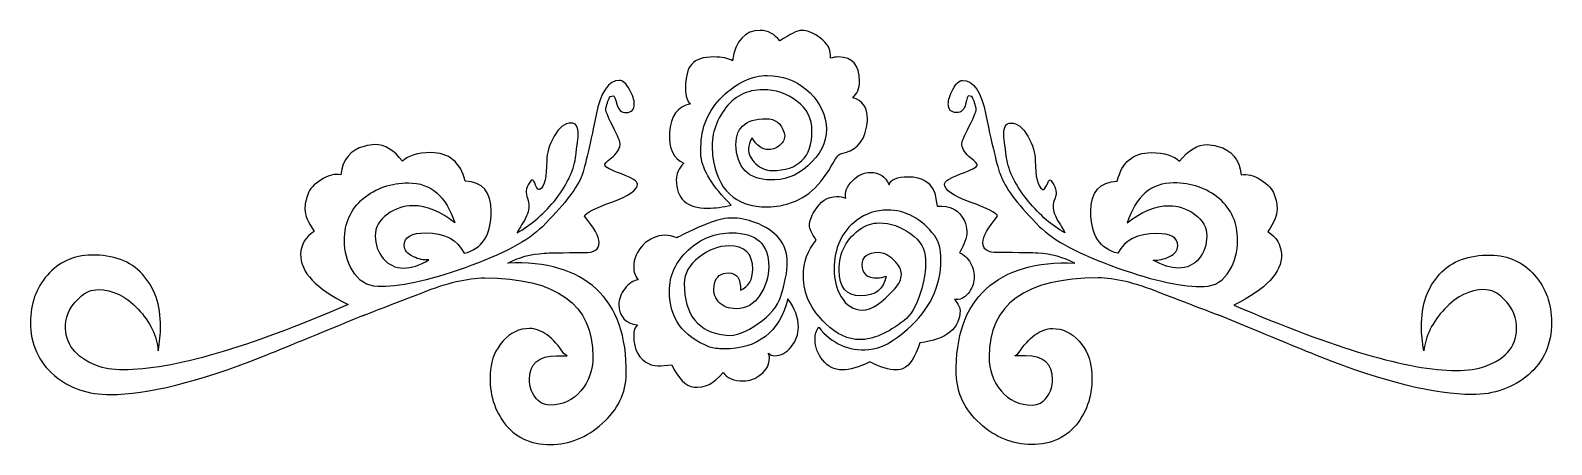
# Model space of a CAD drawing. Header units: centimetres. Extents: x -10.2 to 10.2, y -2.8 to 2.8.
import ezdxf

# ---------------------------------------------------------------- set-up
doc = ezdxf.new("R2010")
doc.units = ezdxf.units.CM
doc.header["$MEASUREMENT"] = 0
doc.layers.add('Camada 1', color=7, linetype='Continuous')

msp = doc.modelspace()

# ---------------------------------------------------------------- linework, layer by layer
at = {"layer": 'Camada 1'}
for points, knots in [([(-1.11735, 0.39317), (-1.39876, 0.39317), (-1.53947, 0.52004), (-1.53947, 0.77391), (-1.53947, 0.77391), (-1.53947, 0.85112), (-1.50637, 0.9256), (-1.44015, 0.99738), (-1.44015, 0.99738), (-1.57813, 1.05802), (-1.64163, 1.19317), (-1.63052, 1.40293), (-1.63052, 1.40293), (-1.61396, 1.62912), (-1.52019, 1.75882), (-1.34908, 1.79195), (-1.34908, 1.79195), (-1.39332, 1.82505), (-1.41531, 1.89397), (-1.41531, 1.99885), (-1.41531, 1.99885), (-1.41531, 2.15326), (-1.38777, 2.2623), (-1.33255, 2.32577), (-1.33255, 2.32577), (-1.27746, 2.38914), (-1.17814, 2.42097), (-1.03458, 2.42097), (-1.03458, 2.42097), (-0.92425, 2.42097), (-0.84149, 2.40443), (-0.78627, 2.37131), (-0.78627, 2.37131), (-0.74217, 2.64157), (-0.61803, 2.77686), (-0.41382, 2.77686), (-0.41382, 2.77686), (-0.30907, 2.77686), (-0.22073, 2.72992), (-0.14897, 2.63615), (-0.14897, 2.63615), (-0.0111, 2.72992), (0.0855, 2.77686), (0.14072, 2.77686), (0.14072, 2.77686), (0.22348, 2.77686), (0.30897, 2.74233), (0.39729, 2.67341), (0.39729, 2.67341), (0.4855, 2.60435), (0.52971, 2.52855), (0.52971, 2.44579), (0.52971, 2.44579), (0.52971, 2.42925), (0.52971, 2.41539), (0.52971, 2.40441), (0.52971, 2.40441), (0.56826, 2.41539), (0.60419, 2.42095), (0.63732, 2.42095), (0.63732, 2.42095), (0.82483, 2.42095), (0.91873, 2.31334), (0.91873, 2.09816), (0.91873, 2.09816), (0.91873, 1.99884), (0.88836, 1.92436), (0.82769, 1.87469), (0.82769, 1.87469), (0.96014, 1.83603), (1.02634, 1.74227), (1.02634, 1.59328), (1.02634, 1.59328), (1.02634, 1.55462), (1.02078, 1.51052), (1.00978, 1.46086), (1.00978, 1.46086), (0.97112, 1.26766), (0.85524, 1.15463), (0.66217, 1.12151), (0.66217, 1.12151), (0.64005, 1.11595), (0.59867, 1.06074), (0.53803, 0.95599), (0.53803, 0.95599), (0.37248, 0.65246), (0.14346, 0.47593), (-0.14896, 0.42627), (-0.14896, 0.42627), (-0.20418, 0.41516), (-0.2594, 0.40973), (-0.31448, 0.40973), (-0.31448, 0.40973), (-0.75046, 0.40973), (-0.99602, 0.64148), (-1.05113, 1.10498), (-1.05113, 1.10498), (-1.07881, 1.32562), (-1.02771, 1.5271), (-0.89799, 1.70918), (-0.89799, 1.70918), (-0.76842, 1.89127), (-0.59316, 1.98231), (-0.37245, 1.98231), (-0.37245, 1.98231), (-0.2069, 1.98231), (-0.05662, 1.93122), (0.07864, 1.8292), (0.07864, 1.8292), (0.21379, 1.72704), (0.28142, 1.5933), (0.28142, 1.42777), (0.28142, 1.42777), (0.28142, 1.07458), (0.10206, 0.89805), (-0.25656, 0.89805), (-0.25656, 0.89805), (-0.3339, 0.89805), (-0.40555, 0.92832), (-0.47175, 0.98909), (-0.47175, 0.98909), (-0.53798, 1.04973), (-0.57107, 1.11596), (-0.57107, 1.18774), (-0.57107, 1.18774), (-0.57107, 1.2374), (-0.55453, 1.28706), (-0.52141, 1.33673), (-0.52141, 1.33673), (-0.46632, 1.23185), (-0.39184, 1.17946), (-0.29797, 1.17946), (-0.29797, 1.17946), (-0.2373, 1.17946), (-0.18351, 1.20288), (-0.13655, 1.24981), (-0.13655, 1.24981), (-0.08972, 1.29661), (-0.07448, 1.34771), (-0.09102, 1.40292), (-0.09102, 1.40292), (-0.1297, 1.52979), (-0.20974, 1.59329), (-0.33105, 1.59329), (-0.33105, 1.59329), (-0.6236, 1.59329), (-0.75872, 1.46087), (-0.7366, 1.19599), (-0.7366, 1.19599), (-0.70906, 0.89804), (-0.53525, 0.75731), (-0.21516, 0.77387), (-0.21516, 0.77387), (-0.03307, 0.77929), (0.13248, 0.85936), (0.28144, 1.0139), (0.28144, 1.0139), (0.43043, 1.16831), (0.49379, 1.33669), (0.47181, 1.51878), (0.47181, 1.51878), (0.44413, 1.70629), (0.35449, 1.86226), (0.20281, 1.9864), (0.20281, 1.9864), (0.05099, 2.11054), (-0.12141, 2.17264), (-0.31448, 2.17264), (-0.31448, 2.17264), (-0.52427, 2.17264), (-0.72562, 2.07877), (-0.91868, 1.89123), (-0.91868, 1.89123), (-1.11191, 1.70359), (-1.20837, 1.4774), (-1.20837, 1.21255), (-1.20837, 1.21255), (-1.20837, 1.16831), (-1.20837, 1.12693), (-1.20837, 1.08841), (-1.20837, 1.08841), (-1.18638, 0.90077), (-1.05113, 0.68286), (-0.80282, 0.43455), (-0.80282, 0.43455), (-0.91328, 0.40688), (-1.01802, 0.39317), (-1.11735, 0.39317)], [0, 0, 0, 0, 0.02083333, 0.02083333, 0.02083333, 0.02083333, 0.04166667, 0.04166667, 0.04166667, 0.04166667, 0.0625, 0.0625, 0.0625, 0.0625, 0.08333333, 0.08333333, 0.08333333, 0.08333333, 0.10416667, 0.10416667, 0.10416667, 0.10416667, 0.125, 0.125, 0.125, 0.125, 0.14583333, 0.14583333, 0.14583333, 0.14583333, 0.16666667, 0.16666667, 0.16666667, 0.16666667, 0.1875, 0.1875, 0.1875, 0.1875, 0.20833333, 0.20833333, 0.20833333, 0.20833333, 0.22916667, 0.22916667, 0.22916667, 0.22916667, 0.25, 0.25, 0.25, 0.25, 0.27083333, 0.27083333, 0.27083333, 0.27083333, 0.29166667, 0.29166667, 0.29166667, 0.29166667, 0.3125, 0.3125, 0.3125, 0.3125, 0.33333333, 0.33333333, 0.33333333, 0.33333333, 0.35416667, 0.35416667, 0.35416667, 0.35416667, 0.375, 0.375, 0.375, 0.375, 0.39583333, 0.39583333, 0.39583333, 0.39583333, 0.41666667, 0.41666667, 0.41666667, 0.41666667, 0.4375, 0.4375, 0.4375, 0.4375, 0.45833333, 0.45833333, 0.45833333, 0.45833333, 0.47916667, 0.47916667, 0.47916667, 0.47916667, 0.5, 0.5, 0.5, 0.5, 0.52083333, 0.52083333, 0.52083333, 0.52083333, 0.54166667, 0.54166667, 0.54166667, 0.54166667, 0.5625, 0.5625, 0.5625, 0.5625, 0.58333333, 0.58333333, 0.58333333, 0.58333333, 0.60416667, 0.60416667, 0.60416667, 0.60416667, 0.625, 0.625, 0.625, 0.625, 0.64583333, 0.64583333, 0.64583333, 0.64583333, 0.66666667, 0.66666667, 0.66666667, 0.66666667, 0.6875, 0.6875, 0.6875, 0.6875, 0.70833333, 0.70833333, 0.70833333, 0.70833333, 0.72916667, 0.72916667, 0.72916667, 0.72916667, 0.75, 0.75, 0.75, 0.75, 0.77083333, 0.77083333, 0.77083333, 0.77083333, 0.79166667, 0.79166667, 0.79166667, 0.79166667, 0.8125, 0.8125, 0.8125, 0.8125, 0.83333333, 0.83333333, 0.83333333, 0.83333333, 0.85416667, 0.85416667, 0.85416667, 0.85416667, 0.875, 0.875, 0.875, 0.875, 0.89583333, 0.89583333, 0.89583333, 0.89583333, 0.91666667, 0.91666667, 0.91666667, 0.91666667, 0.9375, 0.9375, 0.9375, 0.9375, 0.95833333, 0.95833333, 0.95833333, 0.95833333, 1, 1, 1, 1]), ([(-8.95542, -1.77535), (-8.30441, -1.77535), (-7.30008, -1.48373), (-5.94269, -0.90048), (-5.94269, -0.90048), (-6.37309, -0.6858), (-6.58555, -0.46027), (-6.57999, -0.2236), (-6.57999, -0.2236), (-6.57454, -0.09155), (-6.51379, 0.01021), (-6.3979, 0.08186), (-6.3979, 0.08186), (-6.48066, 0.20291), (-6.52204, 0.30183), (-6.52204, 0.37891), (-6.52204, 0.37891), (-6.52204, 0.43945), (-6.50963, 0.50538), (-6.48479, 0.57703), (-6.48479, 0.57703), (-6.45997, 0.64855), (-6.39933, 0.71464), (-6.3027, 0.77515), (-6.3027, 0.77515), (-6.20623, 0.83569), (-6.11932, 0.85765), (-6.04198, 0.84124), (-6.04198, 0.84124), (-6.01444, 1.05023), (-5.90956, 1.17684), (-5.72747, 1.22094), (-5.72747, 1.22094), (-5.67238, 1.23737), (-5.62545, 1.24565), (-5.58676, 1.24565), (-5.58676, 1.24565), (-5.44891, 1.24565), (-5.32474, 1.17117), (-5.21431, 1.02218), (-5.21431, 1.02218), (-5.1371, 1.09939), (-5.01024, 1.13804), (-4.83357, 1.13804), (-4.83357, 1.13804), (-4.59084, 1.13804), (-4.43627, 1.01104), (-4.37007, 0.7573), (-4.37007, 0.7573), (-4.13832, 0.74619), (-4.02243, 0.61104), (-4.02243, 0.35175), (-4.02243, 0.35175), (-4.02243, 0.03168), (-4.14387, -0.15596), (-4.3866, -0.21107), (-4.3866, -0.21107), (-4.47492, -0.02898), (-4.64602, 0.06206), (-4.89976, 0.06206), (-4.89976, 0.06206), (-5.09299, 0.06206), (-5.18945, 0.00581), (-5.18945, -0.10645), (-5.18945, -0.10645), (-5.18945, -0.16826), (-5.14807, -0.21871), (-5.06531, -0.25803), (-5.06531, -0.25803), (-4.99911, -0.29179), (-4.93019, -0.30589), (-4.85841, -0.3002), (-4.85841, -0.3002), (-4.97985, -0.37325), (-5.09302, -0.40974), (-5.19776, -0.40974), (-5.19776, -0.40974), (-5.3082, -0.40974), (-5.39924, -0.36706), (-5.47089, -0.28144), (-5.47089, -0.28144), (-5.54265, -0.19595), (-5.57847, -0.0952), (-5.57847, 0.02066), (-5.57847, 0.02066), (-5.57847, 0.13652), (-5.52468, 0.23301), (-5.41707, 0.31035), (-5.41707, 0.31035), (-5.30949, 0.38756), (-5.19503, 0.42621), (-5.07359, 0.42621), (-5.07359, 0.42621), (-4.88608, 0.42621), (-4.69841, 0.34887), (-4.51077, 0.19446), (-4.51077, 0.19446), (-4.62666, 0.55308), (-4.83356, 0.73244), (-5.13154, 0.73244), (-5.13154, 0.73244), (-5.36884, 0.73244), (-5.57162, 0.66209), (-5.73987, 0.52138), (-5.73987, 0.52138), (-5.90825, 0.38067), (-5.99231, 0.19446), (-5.99231, -0.03731), (-5.99231, -0.03731), (-5.99231, -0.1863), (-5.95649, -0.32155), (-5.88473, -0.44286), (-5.88473, -0.44286), (-5.80197, -0.58084), (-5.68894, -0.65262), (-5.54538, -0.65805), (-5.54538, -0.65805), (-5.26953, -0.66916), (-4.87911, -0.58497), (-4.3742, -0.40561), (-4.3742, -0.40561), (-3.86932, -0.22638), (-3.52311, -0.04287), (-3.33547, 0.1448), (-3.33547, 0.1448), (-3.06517, 0.41507), (-2.89137, 0.63584), (-2.81403, 0.80692), (-2.81403, 0.80692), (-2.77548, 0.90624), (-2.70928, 1.1848), (-2.61541, 1.64287), (-2.61541, 1.64287), (-2.55477, 1.95182), (-2.44986, 2.10637), (-2.30087, 2.10637), (-2.30087, 2.10637), (-2.25676, 2.10637), (-2.21268, 2.06629), (-2.16845, 1.98635), (-2.16845, 1.98635), (-2.12434, 1.90631), (-2.10225, 1.84152), (-2.10225, 1.79185), (-2.10225, 1.79185), (-2.10225, 1.71451), (-2.13821, 1.67599), (-2.20983, 1.67599), (-2.20983, 1.67599), (-2.27603, 1.67599), (-2.31886, 1.71324), (-2.33813, 1.78772), (-2.33813, 1.78772), (-2.35752, 1.8622), (-2.37266, 1.89945), (-2.38366, 1.89945), (-2.38366, 1.89945), (-2.39477, 1.89389), (-2.40848, 1.89117), (-2.42504, 1.89117), (-2.42504, 1.89117), (-2.44716, 1.85807), (-2.46642, 1.80555), (-2.48298, 1.7339), (-2.48298, 1.7339), (-2.49409, 1.71178), (-2.46369, 1.63174), (-2.39194, 1.49387), (-2.39194, 1.49387), (-2.32029, 1.35589), (-2.28719, 1.27313), (-2.29262, 1.24556), (-2.29262, 1.24556), (-2.30373, 1.17936), (-2.34228, 1.11999), (-2.40848, 1.0676), (-2.40848, 1.0676), (-2.47468, 1.01511), (-2.50508, 0.98341), (-2.49952, 0.97243), (-2.49952, 0.97243), (-2.4941, 0.94475), (-2.41959, 0.90478), (-2.27605, 0.85241), (-2.27605, 0.85241), (-2.13265, 0.79992), (-2.06086, 0.75438), (-2.06086, 0.71583), (-2.06086, 0.71583), (-2.06086, 0.63849), (-2.17545, 0.55859), (-2.40434, 0.4758), (-2.40434, 0.4758), (-2.63336, 0.39304), (-2.7561, 0.32954), (-2.77264, 0.28543), (-2.77264, 0.28543), (-2.64022, 0.13089), (-2.57399, 0.0123), (-2.57399, -0.07046), (-2.57399, -0.07046), (-2.57399, -0.15878), (-2.64019, -0.20288), (-2.77264, -0.20288), (-2.77264, -0.20288), (-3.07061, -0.20288), (-3.24997, -0.20571), (-3.31062, -0.21116), (-3.31062, -0.21116), (-3.49271, -0.22227), (-3.65553, -0.26638), (-3.79896, -0.34358), (-3.79896, -0.34358), (-3.28035, -0.32159), (-2.88437, -0.43748), (-2.61125, -0.69122), (-2.61125, -0.69122), (-2.33812, -0.94509), (-2.2044, -1.3258), (-2.20982, -1.8334), (-2.20982, -1.8334), (-2.21538, -2.08727), (-2.32298, -2.30801), (-2.53261, -2.49552), (-2.53261, -2.49552), (-2.74237, -2.68319), (-2.97412, -2.77696), (-3.22786, -2.77696), (-3.22786, -2.77696), (-3.49829, -2.77696), (-3.70662, -2.67764), (-3.85275, -2.47899), (-3.85275, -2.47899), (-3.99901, -2.28034), (-4.05836, -2.04587), (-4.03071, -1.77546), (-4.03071, -1.77546), (-4.0197, -1.63206), (-3.96451, -1.50373), (-3.86519, -1.3906), (-3.86519, -1.3906), (-3.76587, -1.27757), (-3.64728, -1.22092), (-3.5093, -1.22092), (-3.5093, -1.22092), (-3.34933, -1.22092), (-3.19479, -1.33448), (-3.0458, -1.56131), (-3.0458, -1.56131), (-3.0458, -1.56131), (-3.00442, -1.5851), (-3.00442, -1.5851), (-3.00442, -1.5851), (-3.05408, -1.5851), (-3.10102, -1.5851), (-3.14513, -1.5851), (-3.14513, -1.5851), (-3.38799, -1.5851), (-3.5093, -1.69268), (-3.5093, -1.90789), (-3.5093, -1.90789), (-3.5093, -1.99065), (-3.48448, -2.06799), (-3.43482, -2.13964), (-3.43482, -2.13964), (-3.38516, -2.21142), (-3.31893, -2.24725), (-3.23617, -2.24725), (-3.23617, -2.24725), (-3.0652, -2.24725), (-2.92579, -2.18388), (-2.81821, -2.05688), (-2.81821, -2.05688), (-2.7106, -1.93001), (-2.65681, -1.77833), (-2.65681, -1.60166), (-2.65681, -1.60166), (-2.65681, -0.89543), (-3.14243, -0.54224), (-4.11353, -0.54224), (-4.11353, -0.54224), (-4.33985, -0.54224), (-4.61841, -0.60844), (-4.94948, -0.74089), (-4.94948, -0.74089), (-5.45163, -0.93409), (-5.71651, -1.03614), (-5.74405, -1.04712), (-5.74405, -1.04712), (-6.35111, -1.29543), (-6.80349, -1.48038), (-7.10144, -1.60166), (-7.10144, -1.60166), (-7.96224, -1.93829), (-8.63822, -2.10654), (-9.12926, -2.10654), (-9.12926, -2.10654), (-9.43279, -2.10654), (-9.6838, -2.02108), (-9.88245, -1.84997), (-9.88245, -1.84997), (-10.09762, -1.66775), (-10.2052, -1.43058), (-10.2052, -1.13803), (-10.2052, -1.13803), (-10.2052, -0.88974), (-10.12942, -0.67869), (-9.97758, -0.50486), (-9.97758, -0.50486), (-9.82589, -0.33106), (-9.62865, -0.24141), (-9.38579, -0.23586), (-9.38579, -0.23586), (-9.0934, -0.23041), (-8.86578, -0.3159), (-8.70295, -0.49243), (-8.70295, -0.49243), (-8.54026, -0.66909), (-8.45877, -0.90357), (-8.45877, -1.19596), (-8.45877, -1.19596), (-8.45877, -1.29528), (-8.46988, -1.40286), (-8.49187, -1.51875), (-8.49187, -1.51875), (-8.50841, -1.3201), (-8.59818, -1.13389), (-8.76087, -0.96006), (-8.76087, -0.96006), (-8.92369, -0.78626), (-9.10165, -0.69934), (-9.29472, -0.69934), (-9.29472, -0.69934), (-9.38304, -0.69934), (-9.45754, -0.72678), (-9.51819, -0.78147), (-9.51819, -0.78147), (-9.65617, -0.89656), (-9.72795, -1.02796), (-9.73338, -1.17578), (-9.73338, -1.17578), (-9.74449, -1.42227), (-9.60651, -1.60295), (-9.31955, -1.71778), (-9.31955, -1.71778), (-9.22582, -1.75622), (-9.10441, -1.77535), (-8.95542, -1.77535)], [0, 0, 0, 0, 0.01136364, 0.01136364, 0.01136364, 0.01136364, 0.02272727, 0.02272727, 0.02272727, 0.02272727, 0.03409091, 0.03409091, 0.03409091, 0.03409091, 0.04545455, 0.04545455, 0.04545455, 0.04545455, 0.05681818, 0.05681818, 0.05681818, 0.05681818, 0.06818182, 0.06818182, 0.06818182, 0.06818182, 0.07954545, 0.07954545, 0.07954545, 0.07954545, 0.09090909, 0.09090909, 0.09090909, 0.09090909, 0.10227273, 0.10227273, 0.10227273, 0.10227273, 0.11363636, 0.11363636, 0.11363636, 0.11363636, 0.125, 0.125, 0.125, 0.125, 0.13636364, 0.13636364, 0.13636364, 0.13636364, 0.14772727, 0.14772727, 0.14772727, 0.14772727, 0.15909091, 0.15909091, 0.15909091, 0.15909091, 0.17045455, 0.17045455, 0.17045455, 0.17045455, 0.18181818, 0.18181818, 0.18181818, 0.18181818, 0.19318182, 0.19318182, 0.19318182, 0.19318182, 0.20454545, 0.20454545, 0.20454545, 0.20454545, 0.21590909, 0.21590909, 0.21590909, 0.21590909, 0.22727273, 0.22727273, 0.22727273, 0.22727273, 0.23863636, 0.23863636, 0.23863636, 0.23863636, 0.25, 0.25, 0.25, 0.25, 0.26136364, 0.26136364, 0.26136364, 0.26136364, 0.27272727, 0.27272727, 0.27272727, 0.27272727, 0.28409091, 0.28409091, 0.28409091, 0.28409091, 0.29545455, 0.29545455, 0.29545455, 0.29545455, 0.30681818, 0.30681818, 0.30681818, 0.30681818, 0.31818182, 0.31818182, 0.31818182, 0.31818182, 0.32954545, 0.32954545, 0.32954545, 0.32954545, 0.34090909, 0.34090909, 0.34090909, 0.34090909, 0.35227273, 0.35227273, 0.35227273, 0.35227273, 0.36363636, 0.36363636, 0.36363636, 0.36363636, 0.375, 0.375, 0.375, 0.375, 0.38636364, 0.38636364, 0.38636364, 0.38636364, 0.39772727, 0.39772727, 0.39772727, 0.39772727, 0.40909091, 0.40909091, 0.40909091, 0.40909091, 0.42045455, 0.42045455, 0.42045455, 0.42045455, 0.43181818, 0.43181818, 0.43181818, 0.43181818, 0.44318182, 0.44318182, 0.44318182, 0.44318182, 0.45454545, 0.45454545, 0.45454545, 0.45454545, 0.46590909, 0.46590909, 0.46590909, 0.46590909, 0.47727273, 0.47727273, 0.47727273, 0.47727273, 0.48863636, 0.48863636, 0.48863636, 0.48863636, 0.5, 0.5, 0.5, 0.5, 0.51136364, 0.51136364, 0.51136364, 0.51136364, 0.52272727, 0.52272727, 0.52272727, 0.52272727, 0.53409091, 0.53409091, 0.53409091, 0.53409091, 0.54545455, 0.54545455, 0.54545455, 0.54545455, 0.55681818, 0.55681818, 0.55681818, 0.55681818, 0.56818182, 0.56818182, 0.56818182, 0.56818182, 0.57954545, 0.57954545, 0.57954545, 0.57954545, 0.59090909, 0.59090909, 0.59090909, 0.59090909, 0.60227273, 0.60227273, 0.60227273, 0.60227273, 0.61363636, 0.61363636, 0.61363636, 0.61363636, 0.625, 0.625, 0.625, 0.625, 0.63636364, 0.63636364, 0.63636364, 0.63636364, 0.64772727, 0.64772727, 0.64772727, 0.64772727, 0.65909091, 0.65909091, 0.65909091, 0.65909091, 0.67045455, 0.67045455, 0.67045455, 0.67045455, 0.68181818, 0.68181818, 0.68181818, 0.68181818, 0.69318182, 0.69318182, 0.69318182, 0.69318182, 0.70454545, 0.70454545, 0.70454545, 0.70454545, 0.71590909, 0.71590909, 0.71590909, 0.71590909, 0.72727273, 0.72727273, 0.72727273, 0.72727273, 0.73863636, 0.73863636, 0.73863636, 0.73863636, 0.75, 0.75, 0.75, 0.75, 0.76136364, 0.76136364, 0.76136364, 0.76136364, 0.77272727, 0.77272727, 0.77272727, 0.77272727, 0.78409091, 0.78409091, 0.78409091, 0.78409091, 0.79545455, 0.79545455, 0.79545455, 0.79545455, 0.80681818, 0.80681818, 0.80681818, 0.80681818, 0.81818182, 0.81818182, 0.81818182, 0.81818182, 0.82954545, 0.82954545, 0.82954545, 0.82954545, 0.84090909, 0.84090909, 0.84090909, 0.84090909, 0.85227273, 0.85227273, 0.85227273, 0.85227273, 0.86363636, 0.86363636, 0.86363636, 0.86363636, 0.875, 0.875, 0.875, 0.875, 0.88636364, 0.88636364, 0.88636364, 0.88636364, 0.89772727, 0.89772727, 0.89772727, 0.89772727, 0.90909091, 0.90909091, 0.90909091, 0.90909091, 0.92045455, 0.92045455, 0.92045455, 0.92045455, 0.93181818, 0.93181818, 0.93181818, 0.93181818, 0.94318182, 0.94318182, 0.94318182, 0.94318182, 0.95454545, 0.95454545, 0.95454545, 0.95454545, 0.96590909, 0.96590909, 0.96590909, 0.96590909, 0.97727273, 0.97727273, 0.97727273, 0.97727273, 1, 1, 1, 1]), ([(8.92232, -1.78364), (8.2933, -1.78364), (7.30008, -1.49122), (5.94271, -0.90631), (5.94271, -0.90631), (6.37853, -0.69112), (6.59099, -0.46493), (6.58001, -0.22763), (6.58001, -0.22763), (6.57445, -0.09521), (6.51378, 0.00684), (6.39792, 0.0786), (6.39792, 0.0786), (6.48068, 0.19991), (6.52206, 0.29924), (6.52206, 0.37657), (6.52206, 0.37657), (6.52206, 0.43721), (6.50962, 0.50344), (6.48481, 0.57522), (6.48481, 0.57522), (6.45999, 0.64687), (6.39922, 0.71307), (6.30272, 0.77387), (6.30272, 0.77387), (6.20612, 0.83451), (6.1192, 0.85663), (6.042, 0.84007), (6.042, 0.84007), (6.01432, 1.0497), (5.90955, 1.17657), (5.72746, 1.22081), (5.72746, 1.22081), (5.67224, 1.23737), (5.6253, 1.24563), (5.58678, 1.24563), (5.58678, 1.24563), (5.45433, 1.24563), (5.33019, 1.17115), (5.21433, 1.02216), (5.21433, 1.02216), (5.13699, 1.09937), (5.01012, 1.13802), (4.83359, 1.13802), (4.83359, 1.13802), (4.5907, 1.13802), (4.43902, 1.01102), (4.37837, 0.75728), (4.37837, 0.75728), (4.14104, 0.74617), (4.02245, 0.61102), (4.02245, 0.35173), (4.02245, 0.35173), (4.02245, 0.03166), (4.14376, -0.15598), (4.38665, -0.21109), (4.38665, -0.21109), (4.47484, -0.03456), (4.64864, 0.05376), (4.90809, 0.05376), (4.90809, 0.05376), (5.0956, 0.05376), (5.1895, -0.00146), (5.1895, -0.11176), (5.1895, -0.11176), (5.1895, -0.17253), (5.15225, -0.22077), (5.07774, -0.25659), (5.07774, -0.25659), (5.00326, -0.29255), (4.93005, -0.30768), (4.85843, -0.30212), (4.85843, -0.30212), (4.97972, -0.3739), (5.09288, -0.4097), (5.19776, -0.4097), (5.19776, -0.4097), (5.31365, -0.4097), (5.40596, -0.36702), (5.47502, -0.2814), (5.47502, -0.2814), (5.54394, -0.19591), (5.57847, -0.09516), (5.57847, 0.0207), (5.57847, 0.0207), (5.57847, 0.13656), (5.52468, 0.23305), (5.41707, 0.31039), (5.41707, 0.31039), (5.30946, 0.3876), (5.1949, 0.42625), (5.07359, 0.42625), (5.07359, 0.42625), (4.88595, 0.42625), (4.69828, 0.34891), (4.51079, 0.1945), (4.51079, 0.1945), (4.62665, 0.55312), (4.83358, 0.73248), (5.13153, 0.73248), (5.13153, 0.73248), (5.37429, 0.73248), (5.57849, 0.66213), (5.74401, 0.52142), (5.74401, 0.52142), (5.90953, 0.38071), (5.99232, 0.1945), (5.99232, -0.03727), (5.99232, -0.03727), (5.99232, -0.18626), (5.95636, -0.32151), (5.88471, -0.44282), (5.88471, -0.44282), (5.80195, -0.5808), (5.68881, -0.65258), (5.54538, -0.65801), (5.54538, -0.65801), (5.26939, -0.66912), (4.88326, -0.58636), (4.38664, -0.4097), (4.38664, -0.4097), (3.87345, -0.22761), (3.52299, -0.0428), (3.33548, 0.14484), (3.33548, 0.14484), (3.06505, 0.41511), (2.89394, 0.63588), (2.82232, 0.80696), (2.82232, 0.80696), (2.77808, 0.90628), (2.70916, 1.18484), (2.61539, 1.64291), (2.61539, 1.64291), (2.55462, 1.95186), (2.44987, 2.10641), (2.30088, 2.10641), (2.30088, 2.10641), (2.25664, 2.10641), (2.21396, 2.06633), (2.17258, 1.98639), (2.17258, 1.98639), (2.1312, 1.90635), (2.11048, 1.84156), (2.11048, 1.79189), (2.11048, 1.79189), (2.11048, 1.71455), (2.1463, 1.67603), (2.21809, 1.67603), (2.21809, 1.67603), (2.28429, 1.67603), (2.32567, 1.71328), (2.34221, 1.78776), (2.34221, 1.78776), (2.35877, 1.86224), (2.3725, 1.89949), (2.38359, 1.89949), (2.38359, 1.89949), (2.3946, 1.89393), (2.40841, 1.89121), (2.42497, 1.89121), (2.42497, 1.89121), (2.44696, 1.85811), (2.46632, 1.80559), (2.48289, 1.73394), (2.48289, 1.73394), (2.4939, 1.71182), (2.4635, 1.63178), (2.39185, 1.49391), (2.39185, 1.49391), (2.32009, 1.35593), (2.28697, 1.27317), (2.29253, 1.2456), (2.29253, 1.2456), (2.30354, 1.1794), (2.34219, 1.12003), (2.40842, 1.06764), (2.40842, 1.06764), (2.47465, 1.01515), (2.50489, 0.98345), (2.49946, 0.97247), (2.49946, 0.97247), (2.4939, 0.94479), (2.41942, 0.90482), (2.27599, 0.85245), (2.27599, 0.85245), (2.13243, 0.79996), (2.06078, 0.75442), (2.06078, 0.71587), (2.06078, 0.71587), (2.06078, 0.63853), (2.17524, 0.55863), (2.40426, 0.47584), (2.40426, 0.47584), (2.63315, 0.39308), (2.75602, 0.32958), (2.77259, 0.28547), (2.77259, 0.28547), (2.64014, 0.13093), (2.57394, 0.01234), (2.57394, -0.07042), (2.57394, -0.07042), (2.57394, -0.15874), (2.64014, -0.20284), (2.77259, -0.20284), (2.77259, -0.20284), (3.07054, -0.20284), (3.24979, -0.20567), (3.31057, -0.21112), (3.31057, -0.21112), (3.49266, -0.22223), (3.65821, -0.26634), (3.80719, -0.34354), (3.80719, -0.34354), (3.28847, -0.32155), (2.89118, -0.43744), (2.61532, -0.69118), (2.61532, -0.69118), (2.33933, -0.94505), (2.20691, -1.32576), (2.21805, -1.83336), (2.21805, -1.83336), (2.22347, -2.08723), (2.32978, -2.30797), (2.53669, -2.49548), (2.53669, -2.49548), (2.74359, -2.68315), (2.97394, -2.77692), (3.22781, -2.77692), (3.22781, -2.77692), (3.49808, -2.77692), (3.70644, -2.6776), (3.8527, -2.47895), (3.8527, -2.47895), (3.9988, -2.2803), (4.0582, -2.04583), (4.03066, -1.77542), (4.03066, -1.77542), (4.01952, -1.63202), (3.96443, -1.50369), (3.86511, -1.39056), (3.86511, -1.39056), (3.76579, -1.27753), (3.64707, -1.22088), (3.50922, -1.22088), (3.50922, -1.22088), (3.34912, -1.22088), (3.19468, -1.33444), (3.0457, -1.56127), (3.0457, -1.56127), (3.0457, -1.56127), (3.00435, -1.58506), (3.00435, -1.58506), (3.00435, -1.58506), (3.05401, -1.58506), (3.10082, -1.58506), (3.14503, -1.58506), (3.14503, -1.58506), (3.38779, -1.58506), (3.50923, -1.69264), (3.50923, -1.90785), (3.50923, -1.90785), (3.50923, -1.99061), (3.48441, -2.06795), (3.43475, -2.1396), (3.43475, -2.1396), (3.38509, -2.21138), (3.31886, -2.24721), (3.2361, -2.24721), (3.2361, -2.24721), (3.06499, -2.24721), (2.92574, -2.18384), (2.81811, -2.05684), (2.81811, -2.05684), (2.71053, -1.92997), (2.65671, -1.77829), (2.65671, -1.60162), (2.65671, -1.60162), (2.65671, -0.89539), (3.14503, -0.5422), (4.12168, -0.5422), (4.12168, -0.5422), (4.34232, -0.5422), (4.6183, -0.6084), (4.94935, -0.74085), (4.94935, -0.74085), (5.4514, -0.93405), (5.7191, -1.0361), (5.7522, -1.04708), (5.7522, -1.04708), (6.35357, -1.29539), (6.80336, -1.48034), (7.10131, -1.60162), (7.10131, -1.60162), (7.96208, -1.93825), (8.64079, -2.1065), (9.13738, -2.1065), (9.13738, -2.1065), (9.43535, -2.1065), (9.68779, -2.01831), (9.8947, -1.84165), (9.8947, -1.84165), (10.1016, -1.66512), (10.20506, -1.43067), (10.20506, -1.13812), (10.20506, -1.13812), (10.20506, -0.88983), (10.12915, -0.67878), (9.97744, -0.50495), (9.97744, -0.50495), (9.82562, -0.33115), (9.6284, -0.2415), (9.38567, -0.23595), (9.38567, -0.23595), (9.09312, -0.2305), (8.86553, -0.31599), (8.70283, -0.49252), (8.70283, -0.49252), (8.54001, -0.66918), (8.45865, -0.90366), (8.45865, -1.19605), (8.45865, -1.19605), (8.45865, -1.29537), (8.46963, -1.40295), (8.49175, -1.51884), (8.49175, -1.51884), (8.51374, -1.32019), (8.60621, -1.13398), (8.76901, -0.96015), (8.76901, -0.96015), (8.9317, -0.78635), (9.10694, -0.69943), (9.29458, -0.69943), (9.29458, -0.69943), (9.38279, -0.69943), (9.45727, -0.72711), (9.51805, -0.78219), (9.51805, -0.78219), (9.6559, -0.89805), (9.72768, -1.0305), (9.73324, -1.17949), (9.73324, -1.17949), (9.7498, -1.43891), (9.61182, -1.621), (9.31941, -1.72575), (9.31941, -1.72575), (9.21474, -1.76435), (9.08231, -1.78364), (8.92232, -1.78364)], [0, 0, 0, 0, 0.01136364, 0.01136364, 0.01136364, 0.01136364, 0.02272727, 0.02272727, 0.02272727, 0.02272727, 0.03409091, 0.03409091, 0.03409091, 0.03409091, 0.04545455, 0.04545455, 0.04545455, 0.04545455, 0.05681818, 0.05681818, 0.05681818, 0.05681818, 0.06818182, 0.06818182, 0.06818182, 0.06818182, 0.07954545, 0.07954545, 0.07954545, 0.07954545, 0.09090909, 0.09090909, 0.09090909, 0.09090909, 0.10227273, 0.10227273, 0.10227273, 0.10227273, 0.11363636, 0.11363636, 0.11363636, 0.11363636, 0.125, 0.125, 0.125, 0.125, 0.13636364, 0.13636364, 0.13636364, 0.13636364, 0.14772727, 0.14772727, 0.14772727, 0.14772727, 0.15909091, 0.15909091, 0.15909091, 0.15909091, 0.17045455, 0.17045455, 0.17045455, 0.17045455, 0.18181818, 0.18181818, 0.18181818, 0.18181818, 0.19318182, 0.19318182, 0.19318182, 0.19318182, 0.20454545, 0.20454545, 0.20454545, 0.20454545, 0.21590909, 0.21590909, 0.21590909, 0.21590909, 0.22727273, 0.22727273, 0.22727273, 0.22727273, 0.23863636, 0.23863636, 0.23863636, 0.23863636, 0.25, 0.25, 0.25, 0.25, 0.26136364, 0.26136364, 0.26136364, 0.26136364, 0.27272727, 0.27272727, 0.27272727, 0.27272727, 0.28409091, 0.28409091, 0.28409091, 0.28409091, 0.29545455, 0.29545455, 0.29545455, 0.29545455, 0.30681818, 0.30681818, 0.30681818, 0.30681818, 0.31818182, 0.31818182, 0.31818182, 0.31818182, 0.32954545, 0.32954545, 0.32954545, 0.32954545, 0.34090909, 0.34090909, 0.34090909, 0.34090909, 0.35227273, 0.35227273, 0.35227273, 0.35227273, 0.36363636, 0.36363636, 0.36363636, 0.36363636, 0.375, 0.375, 0.375, 0.375, 0.38636364, 0.38636364, 0.38636364, 0.38636364, 0.39772727, 0.39772727, 0.39772727, 0.39772727, 0.40909091, 0.40909091, 0.40909091, 0.40909091, 0.42045455, 0.42045455, 0.42045455, 0.42045455, 0.43181818, 0.43181818, 0.43181818, 0.43181818, 0.44318182, 0.44318182, 0.44318182, 0.44318182, 0.45454545, 0.45454545, 0.45454545, 0.45454545, 0.46590909, 0.46590909, 0.46590909, 0.46590909, 0.47727273, 0.47727273, 0.47727273, 0.47727273, 0.48863636, 0.48863636, 0.48863636, 0.48863636, 0.5, 0.5, 0.5, 0.5, 0.51136364, 0.51136364, 0.51136364, 0.51136364, 0.52272727, 0.52272727, 0.52272727, 0.52272727, 0.53409091, 0.53409091, 0.53409091, 0.53409091, 0.54545455, 0.54545455, 0.54545455, 0.54545455, 0.55681818, 0.55681818, 0.55681818, 0.55681818, 0.56818182, 0.56818182, 0.56818182, 0.56818182, 0.57954545, 0.57954545, 0.57954545, 0.57954545, 0.59090909, 0.59090909, 0.59090909, 0.59090909, 0.60227273, 0.60227273, 0.60227273, 0.60227273, 0.61363636, 0.61363636, 0.61363636, 0.61363636, 0.625, 0.625, 0.625, 0.625, 0.63636364, 0.63636364, 0.63636364, 0.63636364, 0.64772727, 0.64772727, 0.64772727, 0.64772727, 0.65909091, 0.65909091, 0.65909091, 0.65909091, 0.67045455, 0.67045455, 0.67045455, 0.67045455, 0.68181818, 0.68181818, 0.68181818, 0.68181818, 0.69318182, 0.69318182, 0.69318182, 0.69318182, 0.70454545, 0.70454545, 0.70454545, 0.70454545, 0.71590909, 0.71590909, 0.71590909, 0.71590909, 0.72727273, 0.72727273, 0.72727273, 0.72727273, 0.73863636, 0.73863636, 0.73863636, 0.73863636, 0.75, 0.75, 0.75, 0.75, 0.76136364, 0.76136364, 0.76136364, 0.76136364, 0.77272727, 0.77272727, 0.77272727, 0.77272727, 0.78409091, 0.78409091, 0.78409091, 0.78409091, 0.79545455, 0.79545455, 0.79545455, 0.79545455, 0.80681818, 0.80681818, 0.80681818, 0.80681818, 0.81818182, 0.81818182, 0.81818182, 0.81818182, 0.82954545, 0.82954545, 0.82954545, 0.82954545, 0.84090909, 0.84090909, 0.84090909, 0.84090909, 0.85227273, 0.85227273, 0.85227273, 0.85227273, 0.86363636, 0.86363636, 0.86363636, 0.86363636, 0.875, 0.875, 0.875, 0.875, 0.88636364, 0.88636364, 0.88636364, 0.88636364, 0.89772727, 0.89772727, 0.89772727, 0.89772727, 0.90909091, 0.90909091, 0.90909091, 0.90909091, 0.92045455, 0.92045455, 0.92045455, 0.92045455, 0.93181818, 0.93181818, 0.93181818, 0.93181818, 0.94318182, 0.94318182, 0.94318182, 0.94318182, 0.95454545, 0.95454545, 0.95454545, 0.95454545, 0.96590909, 0.96590909, 0.96590909, 0.96590909, 0.97727273, 0.97727273, 0.97727273, 0.97727273, 1, 1, 1, 1]), ([(-2.85548, 1.37808), (-2.85548, 1.3504), (-2.86789, 1.24693), (-2.89273, 1.0677), (-2.89273, 1.0677), (-2.91755, 0.88834), (-3.01275, 0.69382), (-3.17827, 0.48419), (-3.17827, 0.48419), (-3.33837, 0.29655), (-3.50392, 0.15584), (-3.67489, 0.06207), (-3.67489, 0.06207), (-3.67489, 0.06752), (-3.64878, 0.11303), (-3.59626, 0.19865), (-3.59626, 0.19865), (-3.54387, 0.28414), (-3.51763, 0.35721), (-3.51763, 0.41799), (-3.51763, 0.41799), (-3.51763, 0.45109), (-3.52319, 0.48691), (-3.53419, 0.5256), (-3.53419, 0.5256), (-3.56729, 0.5918), (-3.55901, 0.66075), (-3.50937, 0.7325), (-3.50937, 0.7325), (-3.49281, 0.75449), (-3.4818, 0.76832), (-3.47627, 0.77388), (-3.47627, 0.77388), (-3.45973, 0.77388), (-3.44317, 0.75033), (-3.42661, 0.70353), (-3.42661, 0.70353), (-3.41007, 0.65659), (-3.39079, 0.6359), (-3.36867, 0.64146), (-3.36867, 0.64146), (-3.30803, 0.68557), (-3.27763, 0.81526), (-3.27763, 1.03048), (-3.27763, 1.03048), (-3.27763, 1.1298), (-3.24453, 1.23871), (-3.17831, 1.3574), (-3.17831, 1.3574), (-3.11211, 1.47599), (-3.03491, 1.53536), (-2.94656, 1.53536), (-2.94656, 1.53536), (-2.88585, 1.53535), (-2.85548, 1.48283), (-2.85548, 1.37808)], [0, 0, 0, 0, 0.06666667, 0.06666667, 0.06666667, 0.06666667, 0.13333333, 0.13333333, 0.13333333, 0.13333333, 0.2, 0.2, 0.2, 0.2, 0.26666667, 0.26666667, 0.26666667, 0.26666667, 0.33333333, 0.33333333, 0.33333333, 0.33333333, 0.4, 0.4, 0.4, 0.4, 0.46666667, 0.46666667, 0.46666667, 0.46666667, 0.53333333, 0.53333333, 0.53333333, 0.53333333, 0.6, 0.6, 0.6, 0.6, 0.66666667, 0.66666667, 0.66666667, 0.66666667, 0.73333333, 0.73333333, 0.73333333, 0.73333333, 0.8, 0.8, 0.8, 0.8, 0.86666667, 0.86666667, 0.86666667, 0.86666667, 1, 1, 1, 1]), ([(2.85548, 1.37808), (2.85548, 1.3504), (2.86789, 1.24693), (2.89271, 1.0677), (2.89271, 1.0677), (2.91753, 0.88834), (3.01545, 0.69382), (3.18653, 0.48419), (3.18653, 0.48419), (3.34094, 0.29655), (3.50377, 0.15584), (3.67487, 0.06207), (3.67487, 0.06207), (3.67487, 0.06752), (3.6486, 0.11303), (3.59621, 0.19865), (3.59621, 0.19865), (3.54372, 0.28414), (3.51758, 0.35721), (3.51758, 0.41799), (3.51758, 0.41799), (3.51758, 0.45109), (3.52586, 0.48691), (3.5424, 0.5256), (3.5424, 0.5256), (3.56994, 0.5918), (3.55896, 0.66075), (3.5093, 0.7325), (3.5093, 0.7325), (3.49816, 0.75449), (3.48718, 0.76832), (3.4762, 0.77388), (3.4762, 0.77388), (3.46506, 0.77388), (3.44995, 0.75033), (3.43067, 0.70353), (3.43067, 0.70353), (3.41128, 0.65659), (3.39342, 0.6359), (3.37688, 0.64146), (3.37688, 0.64146), (3.31065, 0.68557), (3.27756, 0.81526), (3.27756, 1.03048), (3.27756, 1.03048), (3.27756, 1.1298), (3.24443, 1.23871), (3.17824, 1.3574), (3.17824, 1.3574), (3.11201, 1.47599), (3.03468, 1.53536), (2.94646, 1.53536), (2.94646, 1.53536), (2.88574, 1.53535), (2.85548, 1.48283), (2.85548, 1.37808)], [0, 0, 0, 0, 0.06666667, 0.06666667, 0.06666667, 0.06666667, 0.13333333, 0.13333333, 0.13333333, 0.13333333, 0.2, 0.2, 0.2, 0.2, 0.26666667, 0.26666667, 0.26666667, 0.26666667, 0.33333333, 0.33333333, 0.33333333, 0.33333333, 0.4, 0.4, 0.4, 0.4, 0.46666667, 0.46666667, 0.46666667, 0.46666667, 0.53333333, 0.53333333, 0.53333333, 0.53333333, 0.6, 0.6, 0.6, 0.6, 0.66666667, 0.66666667, 0.66666667, 0.66666667, 0.73333333, 0.73333333, 0.73333333, 0.73333333, 0.8, 0.8, 0.8, 0.8, 0.86666667, 0.86666667, 0.86666667, 0.86666667, 1, 1, 1, 1]), ([(1.72983, -1.41348), (2.08845, -1.36421), (2.26783, -1.21885), (2.26783, -0.97753), (2.26783, -0.97753), (2.26783, -0.93924), (2.24301, -0.88985), (2.19335, -0.82957), (2.19335, -0.82957), (2.26497, -0.84058), (2.32577, -0.81457), (2.37544, -0.75146), (2.37544, -0.75146), (2.42511, -0.68835), (2.45265, -0.62123), (2.4582, -0.54998), (2.4582, -0.54998), (2.46362, -0.48415), (2.44709, -0.4156), (2.40854, -0.34435), (2.40854, -0.34435), (2.36988, -0.2731), (2.32022, -0.22653), (2.25955, -0.20454), (2.25955, -0.20454), (2.32578, -0.10032), (2.35887, -0.00436), (2.35887, 0.08333), (2.35887, 0.08333), (2.35887, 0.12717), (2.34776, 0.17374), (2.32577, 0.22314), (2.32577, 0.22314), (2.25954, 0.36564), (2.1381, 0.4315), (1.96157, 0.42063), (1.96157, 0.42063), (1.96157, 0.42063), (1.92847, 0.59327), (1.92847, 0.59327), (1.92847, 0.59327), (1.87881, 0.74123), (1.76009, 0.81533), (1.57258, 0.81533), (1.57258, 0.81533), (1.42359, 0.81533), (1.338, 0.77937), (1.31601, 0.70775), (1.31601, 0.70775), (1.26635, 0.81805), (1.18356, 0.87327), (1.0677, 0.87327), (1.0677, 0.87327), (0.97936, 0.87327), (0.89802, 0.83602), (0.82352, 0.76154), (0.82352, 0.76154), (0.74902, 0.68706), (0.72007, 0.60843), (0.73663, 0.52564), (0.73663, 0.52564), (0.69795, 0.54218), (0.65657, 0.55046), (0.61249, 0.55046), (0.61249, 0.55046), (0.49105, 0.55046), (0.39172, 0.48426), (0.31452, 0.35181), (0.31452, 0.35181), (0.27028, 0.28003), (0.24829, 0.21653), (0.24829, 0.16144), (0.24829, 0.16144), (0.24829, 0.11723), (0.27856, 0.051), (0.33933, -0.03721), (0.33933, -0.03721), (0.22344, -0.16963), (0.16553, -0.32973), (0.16553, -0.51727), (0.16553, -0.51727), (0.16553, -0.75457), (0.26485, -0.96706), (0.4635, -1.15457), (0.4635, -1.15457), (0.61249, -1.29811), (0.7669, -1.36976), (0.927, -1.36976), (0.927, -1.36976), (1.09797, -1.36976), (1.2939, -1.28517), (1.51467, -1.11589), (1.51467, -1.11589), (1.60841, -1.04488), (1.68289, -0.9193), (1.73811, -0.73918), (1.73811, -0.73918), (1.78777, -0.5863), (1.80976, -0.43888), (1.80434, -0.29688), (1.80434, -0.29688), (1.80434, -0.16046), (1.73811, -0.04444), (1.60569, 0.05113), (1.60569, 0.05113), (1.47327, 0.1467), (1.33256, 0.19456), (1.18357, 0.19456), (1.18357, 0.19456), (1.0897, 0.19456), (1.00977, 0.17011), (0.94357, 0.12135), (0.94357, 0.12135), (0.74492, -0.00901), (0.6456, -0.19615), (0.6456, -0.44031), (0.6456, -0.44031), (0.6456, -0.66817), (0.74207, -0.7821), (0.93527, -0.7821), (0.93527, -0.7821), (1.13392, -0.7821), (1.24695, -0.69391), (1.27462, -0.51725), (1.27462, -0.51725), (1.23594, -0.53379), (1.19728, -0.54207), (1.15873, -0.54207), (1.15873, -0.54207), (1.02075, -0.54207), (0.95183, -0.48413), (0.95183, -0.36827), (0.95183, -0.36827), (0.95183, -0.25797), (1.02631, -0.20275), (1.1753, -0.20275), (1.1753, -0.20275), (1.24153, -0.20275), (1.30902, -0.23585), (1.37808, -0.30207), (1.37808, -0.30207), (1.447, -0.36827), (1.48153, -0.43177), (1.48153, -0.49244), (1.48153, -0.49244), (1.48153, -0.55864), (1.45116, -0.62486), (1.39051, -0.69109), (1.39051, -0.69109), (1.2194, -0.87873), (1.07597, -0.9725), (0.96011, -0.9725), (0.96011, -0.9725), (0.83867, -0.9725), (0.74207, -0.91186), (0.67042, -0.79041), (0.67042, -0.79041), (0.60965, -0.68566), (0.57938, -0.56422), (0.57938, -0.42624), (0.57938, -0.42624), (0.57938, -0.13941), (0.6787, 0.07864), (0.87735, 0.22762), (0.87735, 0.22762), (1.00422, 0.32139), (1.14222, 0.36833), (1.29121, 0.36833), (1.29121, 0.36833), (1.53952, 0.36833), (1.75185, 0.25244), (1.92851, 0.02069), (1.92851, 0.02069), (1.9836, -0.05109), (2.01127, -0.15867), (2.01127, -0.3021), (2.01127, -0.3021), (2.01127, -0.65529), (1.86228, -0.96422), (1.56434, -1.22909), (1.56434, -1.22909), (1.37667, -1.40017), (1.20287, -1.49121), (1.0429, -1.50222), (1.0429, -1.50222), (0.77247, -1.52434), (0.549, -1.42501), (0.37247, -1.20427), (0.37247, -1.20427), (0.33937, -1.24721), (0.32281, -1.30087), (0.32281, -1.36514), (0.32281, -1.36514), (0.32281, -1.46706), (0.35723, -1.56093), (0.42626, -1.64668), (0.42626, -1.64668), (0.49518, -1.73256), (0.5821, -1.77535), (0.68698, -1.77535), (0.68698, -1.77535), (0.7863, -1.77535), (0.91045, -1.73953), (1.05941, -1.66774), (1.05941, -1.66774), (1.19728, -1.73952), (1.316, -1.77535), (1.41533, -1.77535), (1.41533, -1.77535), (1.44843, -1.77535), (1.4787, -1.76993), (1.50635, -1.75892), (1.50635, -1.75892), (1.58915, -1.72064), (1.66361, -1.60541), (1.72983, -1.41348)], [0, 0, 0, 0, 0.01818182, 0.01818182, 0.01818182, 0.01818182, 0.03636364, 0.03636364, 0.03636364, 0.03636364, 0.05454545, 0.05454545, 0.05454545, 0.05454545, 0.07272727, 0.07272727, 0.07272727, 0.07272727, 0.09090909, 0.09090909, 0.09090909, 0.09090909, 0.10909091, 0.10909091, 0.10909091, 0.10909091, 0.12727273, 0.12727273, 0.12727273, 0.12727273, 0.14545455, 0.14545455, 0.14545455, 0.14545455, 0.16363636, 0.16363636, 0.16363636, 0.16363636, 0.18181818, 0.18181818, 0.18181818, 0.18181818, 0.2, 0.2, 0.2, 0.2, 0.21818182, 0.21818182, 0.21818182, 0.21818182, 0.23636364, 0.23636364, 0.23636364, 0.23636364, 0.25454545, 0.25454545, 0.25454545, 0.25454545, 0.27272727, 0.27272727, 0.27272727, 0.27272727, 0.29090909, 0.29090909, 0.29090909, 0.29090909, 0.30909091, 0.30909091, 0.30909091, 0.30909091, 0.32727273, 0.32727273, 0.32727273, 0.32727273, 0.34545455, 0.34545455, 0.34545455, 0.34545455, 0.36363636, 0.36363636, 0.36363636, 0.36363636, 0.38181818, 0.38181818, 0.38181818, 0.38181818, 0.4, 0.4, 0.4, 0.4, 0.41818182, 0.41818182, 0.41818182, 0.41818182, 0.43636364, 0.43636364, 0.43636364, 0.43636364, 0.45454545, 0.45454545, 0.45454545, 0.45454545, 0.47272727, 0.47272727, 0.47272727, 0.47272727, 0.49090909, 0.49090909, 0.49090909, 0.49090909, 0.50909091, 0.50909091, 0.50909091, 0.50909091, 0.52727273, 0.52727273, 0.52727273, 0.52727273, 0.54545455, 0.54545455, 0.54545455, 0.54545455, 0.56363636, 0.56363636, 0.56363636, 0.56363636, 0.58181818, 0.58181818, 0.58181818, 0.58181818, 0.6, 0.6, 0.6, 0.6, 0.61818182, 0.61818182, 0.61818182, 0.61818182, 0.63636364, 0.63636364, 0.63636364, 0.63636364, 0.65454545, 0.65454545, 0.65454545, 0.65454545, 0.67272727, 0.67272727, 0.67272727, 0.67272727, 0.69090909, 0.69090909, 0.69090909, 0.69090909, 0.70909091, 0.70909091, 0.70909091, 0.70909091, 0.72727273, 0.72727273, 0.72727273, 0.72727273, 0.74545455, 0.74545455, 0.74545455, 0.74545455, 0.76363636, 0.76363636, 0.76363636, 0.76363636, 0.78181818, 0.78181818, 0.78181818, 0.78181818, 0.8, 0.8, 0.8, 0.8, 0.81818182, 0.81818182, 0.81818182, 0.81818182, 0.83636364, 0.83636364, 0.83636364, 0.83636364, 0.85454545, 0.85454545, 0.85454545, 0.85454545, 0.87272727, 0.87272727, 0.87272727, 0.87272727, 0.89090909, 0.89090909, 0.89090909, 0.89090909, 0.90909091, 0.90909091, 0.90909091, 0.90909091, 0.92727273, 0.92727273, 0.92727273, 0.92727273, 0.94545455, 0.94545455, 0.94545455, 0.94545455, 0.96363636, 0.96363636, 0.96363636, 0.96363636, 1, 1, 1, 1]), ([(-1.89536, -1.70085), (-2.03892, -1.63465), (-2.11055, -1.50778), (-2.11055, -1.32011), (-2.11055, -1.32011), (-2.11055, -1.24846), (-2.09401, -1.1988), (-2.06089, -1.17112), (-2.06089, -1.17112), (-2.22099, -1.15458), (-2.30378, -1.06351), (-2.3092, -0.89799), (-2.3092, -0.89799), (-2.3092, -0.82634), (-2.28309, -0.75599), (-2.23057, -0.68693), (-2.23057, -0.68693), (-2.17821, -0.61801), (-2.11884, -0.57805), (-2.05261, -0.56691), (-2.05261, -0.56691), (-2.09127, -0.51725), (-2.11053, -0.4593), (-2.11053, -0.39311), (-2.11053, -0.39311), (-2.11053, -0.28281), (-2.06812, -0.18488), (-1.98327, -0.09929), (-1.98327, -0.09929), (-1.89842, -0.0138), (-1.80132, 0.02901), (-1.69178, 0.02901), (-1.69178, 0.02901), (-1.64265, 0.02901), (-1.5878, 0.0179), (-1.52753, -0.00409), (-1.52753, -0.00409), (-1.52753, 0.00133), (-1.43456, 0.04687), (-1.24845, 0.13249), (-1.24845, 0.13249), (-1.06237, 0.21798), (-0.91455, 0.26079), (-0.80501, 0.26079), (-0.80501, 0.26079), (-0.69558, 0.26079), (-0.58877, 0.2414), (-0.48478, 0.20285), (-0.48478, 0.20285), (-0.19469, 0.09241), (-0.04962, -0.08684), (-0.04962, -0.33513), (-0.04962, -0.33513), (-0.04962, -0.45657), (-0.07999, -0.61112), (-0.14064, -0.79863), (-0.14064, -0.79863), (-0.17932, -0.92007), (-0.27865, -1.03866), (-0.43861, -1.15455), (-0.43861, -1.15455), (-0.59874, -1.27041), (-0.74214, -1.32293), (-0.86901, -1.31179), (-0.86901, -1.31179), (-1.24432, -1.27324), (-1.43183, -1.04152), (-1.43183, -0.61654), (-1.43183, -0.61654), (-1.43183, -0.48412), (-1.3656, -0.36693), (-1.23318, -0.26478), (-1.23318, -0.26478), (-1.10073, -0.16276), (-0.96831, -0.11167), (-0.83588, -0.11167), (-0.83588, -0.11167), (-0.62067, -0.11167), (-0.51309, -0.21655), (-0.51309, -0.42618), (-0.51309, -0.42618), (-0.51309, -0.56416), (-0.56831, -0.65793), (-0.67864, -0.70759), (-0.67864, -0.70759), (-0.67319, -0.55318), (-0.72558, -0.47584), (-0.83588, -0.47584), (-0.83588, -0.47584), (-0.94076, -0.47584), (-1.00426, -0.52278), (-1.02625, -0.61655), (-1.02625, -0.61655), (-1.04834, -0.71587), (-1.03038, -0.79734), (-0.97243, -0.86071), (-0.97243, -0.86071), (-0.91451, -0.92421), (-0.83588, -0.95591), (-0.73655, -0.95591), (-0.73655, -0.95591), (-0.60413, -0.95591), (-0.49795, -0.89564), (-0.41789, -0.77512), (-0.41789, -0.77512), (-0.33796, -0.6546), (-0.2979, -0.52697), (-0.2979, -0.39219), (-0.2979, -0.39219), (-0.2979, -0.08932), (-0.46342, 0.06213), (-0.7945, 0.06213), (-0.7945, 0.06213), (-1.01527, 0.06213), (-1.20976, -0.01455), (-1.37804, -0.16793), (-1.37804, -0.16793), (-1.54639, -0.32131), (-1.63048, -0.50676), (-1.63048, -0.72427), (-1.63048, -0.72427), (-1.63048, -1.08122), (-1.45122, -1.3294), (-1.09248, -1.46881), (-1.09248, -1.46881), (-1.04282, -1.48561), (-0.97948, -1.49389), (-0.90214, -1.49389), (-0.90214, -1.49389), (-0.44417, -1.49389), (-0.15723, -1.27042), (-0.04134, -0.82346), (-0.04134, -0.82346), (0.0524, -0.9476), (0.09934, -1.07447), (0.09934, -1.2042), (0.09934, -1.2042), (0.09934, -1.30014), (0.06754, -1.38758), (0.00414, -1.46646), (0.00414, -1.46646), (-0.05933, -1.54549), (-0.13527, -1.58494), (-0.22348, -1.58494), (-0.22348, -1.58494), (-0.25116, -1.58494), (-0.2787, -1.57393), (-0.30624, -1.55184), (-0.30624, -1.55184), (-0.29523, -1.57396), (-0.28968, -1.59608), (-0.28968, -1.61807), (-0.28968, -1.61807), (-0.28968, -1.70083), (-0.32693, -1.77261), (-0.40144, -1.83326), (-0.40144, -1.83326), (-0.47592, -1.89403), (-0.55455, -1.9243), (-0.63732, -1.9243), (-0.63732, -1.9243), (-0.76974, -1.9243), (-0.86079, -1.88575), (-0.91045, -1.80844), (-0.91045, -1.80844), (-1.03189, -1.95743), (-1.16159, -2.02363), (-1.29944, -2.00706), (-1.29944, -2.00706), (-1.41533, -1.99052), (-1.51465, -1.8912), (-1.59741, -1.70911), (-1.59741, -1.70911), (-1.75193, -1.72569), (-1.85125, -1.72297), (-1.89536, -1.70085)], [0, 0, 0, 0, 0.02222222, 0.02222222, 0.02222222, 0.02222222, 0.04444444, 0.04444444, 0.04444444, 0.04444444, 0.06666667, 0.06666667, 0.06666667, 0.06666667, 0.08888889, 0.08888889, 0.08888889, 0.08888889, 0.11111111, 0.11111111, 0.11111111, 0.11111111, 0.13333333, 0.13333333, 0.13333333, 0.13333333, 0.15555556, 0.15555556, 0.15555556, 0.15555556, 0.17777778, 0.17777778, 0.17777778, 0.17777778, 0.2, 0.2, 0.2, 0.2, 0.22222222, 0.22222222, 0.22222222, 0.22222222, 0.24444444, 0.24444444, 0.24444444, 0.24444444, 0.26666667, 0.26666667, 0.26666667, 0.26666667, 0.28888889, 0.28888889, 0.28888889, 0.28888889, 0.31111111, 0.31111111, 0.31111111, 0.31111111, 0.33333333, 0.33333333, 0.33333333, 0.33333333, 0.35555556, 0.35555556, 0.35555556, 0.35555556, 0.37777778, 0.37777778, 0.37777778, 0.37777778, 0.4, 0.4, 0.4, 0.4, 0.42222222, 0.42222222, 0.42222222, 0.42222222, 0.44444444, 0.44444444, 0.44444444, 0.44444444, 0.46666667, 0.46666667, 0.46666667, 0.46666667, 0.48888889, 0.48888889, 0.48888889, 0.48888889, 0.51111111, 0.51111111, 0.51111111, 0.51111111, 0.53333333, 0.53333333, 0.53333333, 0.53333333, 0.55555556, 0.55555556, 0.55555556, 0.55555556, 0.57777778, 0.57777778, 0.57777778, 0.57777778, 0.6, 0.6, 0.6, 0.6, 0.62222222, 0.62222222, 0.62222222, 0.62222222, 0.64444444, 0.64444444, 0.64444444, 0.64444444, 0.66666667, 0.66666667, 0.66666667, 0.66666667, 0.68888889, 0.68888889, 0.68888889, 0.68888889, 0.71111111, 0.71111111, 0.71111111, 0.71111111, 0.73333333, 0.73333333, 0.73333333, 0.73333333, 0.75555556, 0.75555556, 0.75555556, 0.75555556, 0.77777778, 0.77777778, 0.77777778, 0.77777778, 0.8, 0.8, 0.8, 0.8, 0.82222222, 0.82222222, 0.82222222, 0.82222222, 0.84444444, 0.84444444, 0.84444444, 0.84444444, 0.86666667, 0.86666667, 0.86666667, 0.86666667, 0.88888889, 0.88888889, 0.88888889, 0.88888889, 0.91111111, 0.91111111, 0.91111111, 0.91111111, 0.93333333, 0.93333333, 0.93333333, 0.93333333, 0.95555556, 0.95555556, 0.95555556, 0.95555556, 1, 1, 1, 1])]:
    msp.add_open_spline(points, degree=3, knots=knots, dxfattribs=at)

doc.saveas('drawing.dxf')
